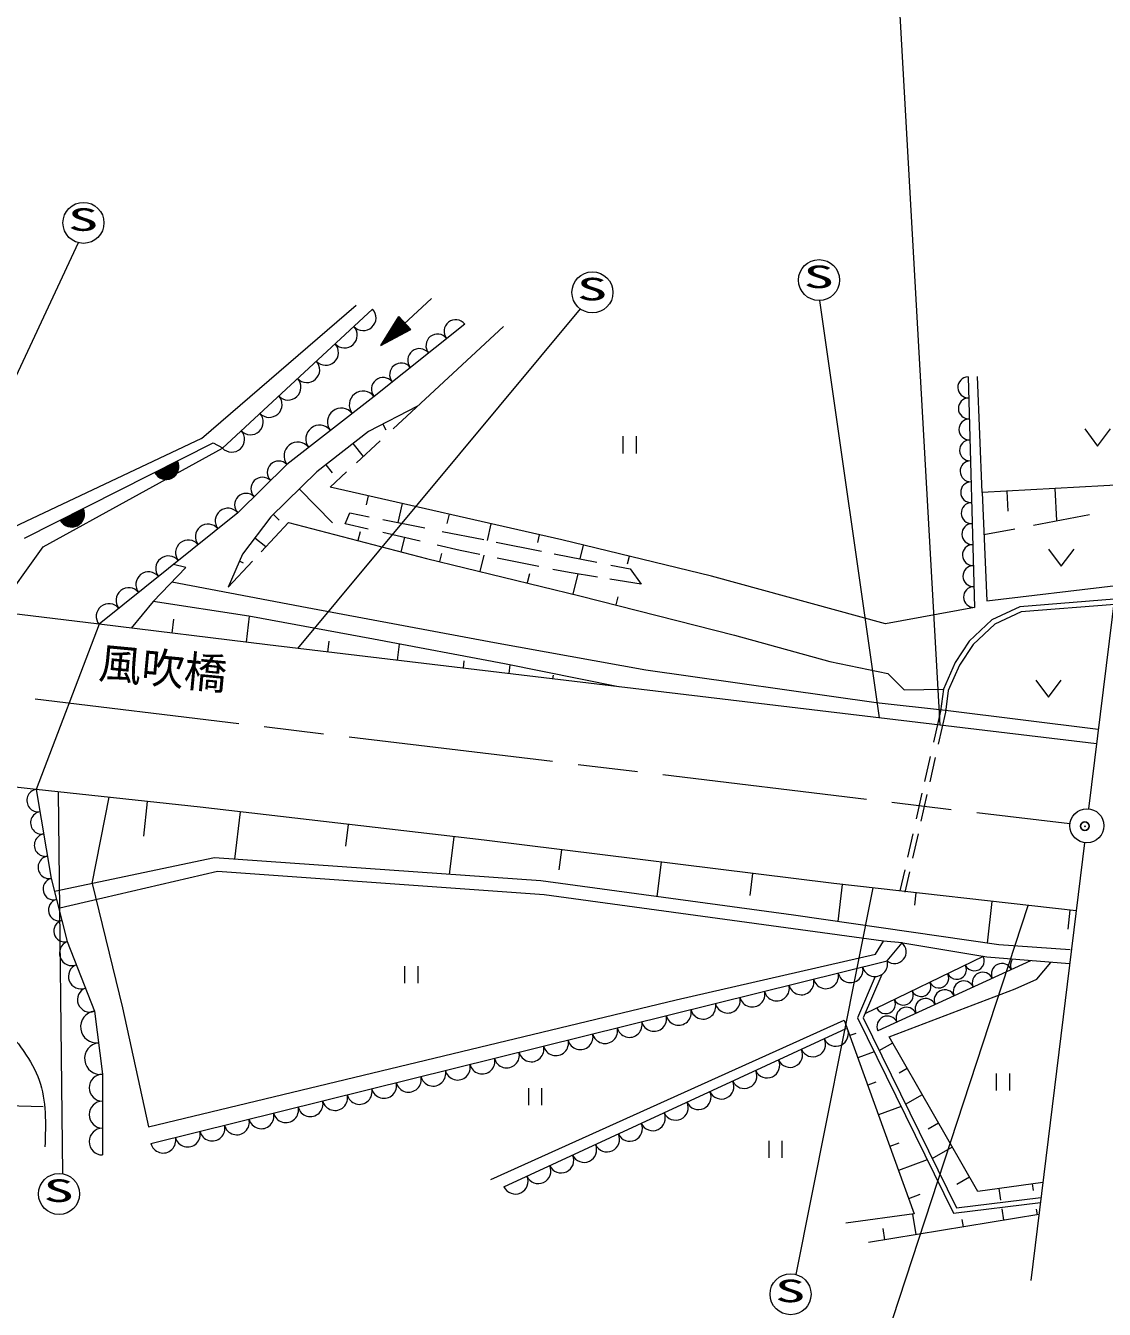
# Model space of a CAD drawing. Units: millimetres, scale not verified. Extents: x 40000 to 680000, y 20000 to 380000.
# Drawn here: x 506236 to 569370, y 242924 to 318066 of the extents above; entities that cross this region are included whole.
import ezdxf
from ezdxf.enums import TextEntityAlignment as Align

# ---------------------------------------------------------------- set-up
doc = ezdxf.new("R2010")
doc.units = ezdxf.units.MM
doc.header["$LTSCALE"] = 1000
doc.header["$PDMODE"] = 32
doc.header["$PDSIZE"] = 500
doc.linetypes.add('CHAIN', pattern=[18.5, 12, -1.5, 3.5, -1.5])
for name, color, linetype, lineweight in [('M-BGD', 7, 'Continuous', 13), ('M-BMK', 2, 'CHAIN', 13), ('M-BMK-SRVR', 3, 'Continuous', 13), ('M-STR-STR1', 1, 'Continuous', 13), ('M-STR-STR3', 7, 'Continuous', 13), ('M-STR-STRC', 7, 'Continuous', 13)]:
    doc.layers.add(name, color=color, linetype=linetype, lineweight=lineweight)
doc.layers.add('M-OTRS', color=6, linetype='Continuous')
doc.styles.add('ＭＳ ゴシック', font='')
doc.styles.get('ＭＳ ゴシック').set_extended_font_data('MS Gothic')

msp = doc.modelspace()

# ---------------------------------------------------------------- linework, layer by layer
at = {"layer": 'M-BGD'}
for p, q in [((529985, 302099), (527022, 299337)), ((516526, 293909), (525587, 301714)), ((517747, 293343), (526544, 301475)), ((531937, 300601), (526624, 296364)), ((527022, 299337), (528083, 301033)), ((528348, 300042), (527818, 300610)), ((528394, 300066), (527846, 300654)), ((528439, 300090), (527873, 300698)), ((528485, 300114), (527900, 300742)), ((528531, 300139), (527928, 300786)), ((528576, 300163), (527955, 300829)), ((528622, 300187), (527983, 300873)), ((528668, 300212), (528010, 300917)), ((528714, 300236), (528038, 300961)), ((528759, 300260), (528065, 301005)), ((528788, 300276), (528083, 301033)), ((527022, 299337), (528788, 300276)), ((527525, 299604), (527324, 299820)), ((527571, 299629), (527352, 299864)), ((527617, 299653), (527379, 299908)), ((527662, 299677), (527406, 299952)), ((527708, 299702), (527434, 299996)), ((527754, 299726), (527461, 300039)), ((527799, 299750), (527489, 300083)), ((527845, 299774), (527516, 300127)), ((527891, 299799), (527544, 300171)), ((527937, 299823), (527571, 300215)), ((527982, 299847), (527599, 300259)), ((528028, 299872), (527626, 300303)), ((528074, 299896), (527653, 300347)), ((528119, 299920), (527681, 300391)), ((528165, 299944), (527708, 300434)), ((528211, 299969), (527736, 300478)), ((527736, 294460), (534209, 300465)), ((528256, 299993), (527763, 300522)), ((528302, 300017), (527791, 300566)), ((527068, 299361), (527050, 299381)), ((527114, 299386), (527077, 299425)), ((527159, 299410), (527105, 299469)), ((527205, 299434), (527132, 299513)), ((527251, 299459), (527160, 299557)), ((527297, 299483), (527187, 299600)), ((527342, 299507), (527214, 299644)), ((527388, 299531), (527242, 299688)), ((527434, 299556), (527269, 299732)), ((527479, 299580), (527297, 299776)), ((561391, 297503), (561762, 284008)), ((562222, 290740), (561944, 297533)), ((526624, 296364), (521526, 292377)), ((529175, 295795), (526299, 294315)), ((527330, 294390), (527144, 294750)), ((516526, 293909), (505170, 288542)), ((526299, 294315), (523285, 291941)), ((541216, 293027), (541216, 294027)), ((541966, 294028), (541966, 293028)), ((568227, 294458), (568977, 293458)), ((568977, 293458), (569727, 294458)), ((506167, 288073), (517216, 293641)), ((507265, 287562), (517747, 293343)), ((517216, 293641), (517760, 293355)), ((526000, 292850), (525402, 293608)), ((525594, 292473), (526981, 293760)), ((521526, 292377), (518654, 289541)), ((524190, 291887), (523817, 292360)), ((523285, 291941), (520592, 289311)), ((524067, 291057), (525020, 291942)), ((524190, 288967), (522262, 290942)), ((537623, 287970), (524067, 291057)), ((570774, 291198), (562222, 290740)), ((563742, 289644), (563679, 290818)), ((566592, 289091), (566491, 290969)), ((526177, 290023), (526297, 290549)), ((528041, 288982), (528294, 290095)), ((562222, 290740), (562489, 284398)), ((518654, 289541), (510528, 283022)), ((520592, 289311), (518925, 287131)), ((521075, 289114), (520740, 289456)), ((524928, 288898), (525207, 289549)), ((525207, 289549), (526345, 289322)), ((530912, 288919), (531038, 289470)), ((565226, 288829), (568497, 289457)), ((520016, 287271), (521618, 288991)), ((521618, 288991), (529699, 286876)), ((526275, 288588), (524928, 288898)), ((527131, 289164), (529607, 288668)), ((533262, 287937), (533484, 288913)), ((562326, 288272), (564122, 288617)), ((520291, 287566), (519639, 288064)), ((525809, 288428), (525679, 287928)), ((529333, 287884), (527136, 288390)), ((528407, 288097), (528191, 287271)), ((530622, 288465), (533047, 287980)), ((533775, 287834), (536418, 287305)), ((536211, 287816), (536314, 288268)), ((546384, 285850), (537623, 287970)), ((504560, 283795), (507265, 287562)), ((518925, 287131), (518092, 285207)), ((531658, 287348), (530329, 287654)), ((530569, 287177), (530451, 286693)), ((532809, 287114), (531658, 287348)), ((533056, 287064), (532826, 286117)), ((537170, 287154), (539673, 286653)), ((538685, 286851), (538882, 287665)), ((566097, 287424), (566847, 286425)), ((566847, 286425), (567597, 287425)), ((513693, 284350), (515601, 286344)), ((515601, 286344), (514891, 286521)), ((518092, 285207), (519505, 286724)), ((518990, 286611), (518746, 286717)), ((529699, 286876), (538678, 284697)), ((536274, 286408), (533841, 286904)), ((540484, 286491), (541612, 286265)), ((541462, 286566), (541570, 287015)), ((535721, 285976), (535592, 285446)), ((538046, 286047), (537098, 286240)), ((539697, 285780), (538046, 286047)), ((538546, 285966), (538262, 284798)), ((542263, 285365), (540419, 285664)), ((541612, 286265), (542263, 285365)), ((556567, 283054), (546384, 285850)), ((522709, 283989), (514785, 285491)), ((562489, 284398), (570050, 285291)), ((513693, 284350), (512407, 282793)), ((519291, 283503), (513693, 284350)), ((538678, 284697), (547721, 282389)), ((540898, 284628), (540778, 284161)), ((564427, 284054), (562790, 283278)), ((569952, 284489), (564427, 284054)), ((569976, 284190), (564506, 283759)), ((514897, 283321), (514797, 282502)), ((519318, 283498), (519133, 281974)), ((526585, 282147), (519291, 283503)), ((533676, 281938), (522709, 283989)), ((561762, 284008), (556567, 283054)), ((564506, 283759), (562961, 283027)), ((520384, 281822), (510528, 283022)), ((562790, 283278), (561455, 282029)), ((562961, 283027), (561686, 281834)), ((568916, 276027), (520384, 281822)), ((523978, 282033), (523903, 281402)), ((534270, 280710), (526585, 282147)), ((528092, 281865), (527978, 280915)), ((542527, 280336), (533676, 281938)), ((547721, 282389), (553301, 280851)), ((561455, 282029), (560637, 280779)), ((561686, 281834), (560901, 280635)), ((531888, 280892), (531835, 280454)), ((540929, 279371), (534270, 280710)), ((534581, 280647), (534520, 280134)), ((556019, 278429), (542527, 280336)), ((553301, 280851), (556700, 280146)), ((560637, 280779), (559948, 279228)), ((560901, 280635), (560239, 279146)), ((537102, 280043), (537077, 279829)), ((556700, 280146), (557662, 279184)), ((565352, 279752), (566102, 278752)), ((566102, 278752), (566852, 279752)), ((557662, 279184), (559948, 279228)), ((559948, 279228), (559776, 277936)), ((560239, 279146), (560071, 277883)), ((560083, 277971), (556019, 278429)), ((559776, 277936), (559370, 276132)), ((560071, 277883), (559649, 276006)), ((569017, 276859), (560083, 277971)), ((559179, 275286), (558850, 273826)), ((559474, 275231), (559151, 273796)), ((516457, 272313), (506857, 273361)), ((506857, 273361), (507728, 268142)), ((510122, 267854), (511124, 272895)), ((558695, 273137), (558358, 271640)), ((558986, 273064), (558636, 271509)), ((513153, 270623), (513374, 272649)), ((533066, 270382), (516457, 272313)), ((518483, 269276), (518805, 272040)), ((524980, 270045), (525127, 271305)), ((531050, 268386), (531306, 270586)), ((558159, 270756), (557853, 269396)), ((558468, 270763), (558148, 269341)), ((553547, 267851), (533066, 270382)), ((537469, 268641), (537615, 269820)), ((517286, 269361), (507920, 267391)), ((536383, 268008), (517286, 269361)), ((543202, 267081), (543452, 269099)), ((517458, 268552), (508232, 266408)), ((536590, 267184), (517458, 268552)), ((548635, 267154), (548794, 268439)), ((557684, 268647), (557407, 267413)), ((557968, 268542), (557699, 267348)), ((507728, 268142), (508673, 264450)), ((510122, 267854), (511900, 260574)), ((551182, 265995), (536383, 268008)), ((567717, 266244), (553547, 267851)), ((553797, 265617), (554045, 267795)), ((556445, 264479), (536590, 267184)), ((558271, 266577), (558353, 267306)), ((562532, 264353), (562809, 266801)), ((567245, 265172), (567371, 266283)), ((563199, 264256), (551182, 265995)), ((508673, 264450), (510262, 260372)), ((555976, 263721), (556445, 264479)), ((557528, 264371), (556445, 264479)), ((556662, 263324), (557528, 264371)), ((562484, 263536), (557574, 264360)), ((567370, 263977), (563199, 264256)), ((513562, 252632), (556662, 263324)), ((528433, 262016), (528433, 263016)), ((529183, 263016), (529183, 262016)), ((544316, 261048), (555976, 263721)), ((562284, 263570), (555344, 260217)), ((565046, 263327), (556118, 259223)), ((567337, 263140), (562484, 263536)), ((565421, 262243), (566240, 263229)), ((555964, 262406), (554916, 259982)), ((556341, 262522), (555246, 259990)), ((556785, 258872), (564157, 261682)), ((564157, 261682), (565421, 262243)), ((513417, 253607), (544316, 261048)), ((510262, 260372), (510734, 256681)), ((511900, 260574), (513417, 253607)), ((533471, 250522), (554148, 259855)), ((534230, 250098), (554262, 259365)), ((554148, 259855), (558237, 248506)), ((554916, 259982), (560546, 248546)), ((555246, 259990), (560720, 248870)), ((554826, 259075), (554475, 258949)), ((556191, 258070), (556984, 258525)), ((561973, 249819), (556785, 258872)), ((555896, 257990), (554944, 257647)), ((557355, 256772), (557832, 257045)), ((510734, 256681), (510735, 251958)), ((563067, 255734), (563066, 256734)), ((563816, 256735), (563817, 255735)), ((535681, 254878), (535680, 255878)), ((536430, 255878), (536431, 254878)), ((556004, 256218), (555521, 256044)), ((557735, 254936), (558718, 255499)), ((507256, 254770), (505131, 254830)), ((557474, 254787), (556147, 254308)), ((559053, 253499), (559664, 253849)), ((549747, 251790), (549747, 252790)), ((550497, 252790), (550497, 251790)), ((557338, 252650), (556813, 252460)), ((559301, 251753), (560478, 252427)), ((559010, 251666), (557318, 251057)), ((560733, 250243), (561484, 250672)), ((565769, 250343), (561973, 249819)), ((565220, 249879), (565167, 250260)), ((558568, 249636), (557915, 249401)), ((560720, 248870), (565663, 249479)), ((563314, 249308), (563220, 249991)), ((560546, 248546), (565626, 249172)), ((563367, 248805), (563476, 248135)), ((565376, 248788), (565430, 248455)), ((558237, 248506), (554246, 247977)), ((565540, 248473), (555576, 246844)), ((558150, 248495), (558346, 247297)), ((561028, 248181), (561099, 247747)), ((556404, 247661), (556512, 246997))]:
    msp.add_line(p, q, dxfattribs=at)
for centre, radius, start, end in [((525994, 300967), 749, 222.75034, 42.75034), ((531405, 300177), 680, 38.57389, 218.57389), ((524895, 299950), 749, 222.75034, 42.75034), ((530343, 299330), 680, 38.57389, 218.57389), ((523795, 298934), 749, 222.75034, 42.75034), ((529280, 298482), 680, 38.57389, 218.57389), ((522695, 297917), 749, 222.75034, 42.75034), ((528218, 297635), 680, 38.57389, 218.57389), ((521596, 296901), 749, 222.75034, 42.75034), ((527155, 296787), 680, 38.57389, 218.57389), ((561408, 296889), 614, 91.57441, 271.57441), ((520496, 295884), 749, 222.75034, 42.75034), ((525986, 295865), 809, 38.02302, 218.02302), ((561442, 295662), 614, 91.57441, 271.57441), ((519396, 294868), 749, 222.75034, 42.75034), ((524712, 294869), 809, 38.02302, 218.02302), ((523438, 293872), 809, 38.02302, 218.02302), ((561475, 294436), 614, 91.57441, 271.57441), ((518297, 293851), 749, 222.75034, 42.75034), ((561509, 293209), 614, 91.57441, 271.57441), ((522163, 292876), 809, 38.02302, 218.02302), ((514454, 292249), 750, 206.74284, 26.74284), ((514454, 292249), 700, 206.74284, 26.74284), ((514454, 292249), 650, 206.74284, 26.74284), ((514454, 292249), 600, 206.74284, 26.74284), ((514454, 292249), 550, 206.74284, 26.74284), ((514454, 292249), 500, 206.74284, 26.74284), ((514454, 292249), 450, 206.74284, 26.74284), ((514454, 292249), 400, 206.74284, 26.74284), ((514454, 292249), 350, 206.74284, 26.74284), ((514454, 292249), 300, 206.74284, 26.74284), ((514454, 292249), 250, 206.74284, 26.74284), ((514454, 292249), 200, 206.74284, 26.74284), ((514454, 292249), 150, 206.74284, 26.74284), ((521047, 291905), 673, 44.64829, 224.64829), ((561543, 291982), 614, 91.57441, 271.57441), ((514454, 292249), 100, 206.74284, 26.74284), ((514454, 292249), 50, 206.74284, 26.74284), ((520090, 290959), 673, 44.64829, 224.64829), ((561576, 290755), 614, 91.57441, 271.57441), ((519133, 290013), 673, 44.64829, 224.64829), ((561610, 289529), 614, 91.57441, 271.57441), ((508929, 289465), 750, 206.74284, 26.74284), ((508929, 289465), 700, 206.74284, 26.74284), ((508929, 289465), 650, 206.74284, 26.74284), ((508929, 289465), 600, 206.74284, 26.74284), ((508929, 289465), 550, 206.74284, 26.74284), ((508929, 289465), 500, 206.74284, 26.74284), ((508929, 289465), 450, 206.74284, 26.74284), ((508929, 289465), 400, 206.74284, 26.74284), ((508929, 289465), 350, 206.74284, 26.74284), ((508929, 289465), 300, 206.74284, 26.74284), ((508929, 289465), 250, 206.74284, 26.74284), ((508929, 289465), 200, 206.74284, 26.74284), ((508929, 289465), 150, 206.74284, 26.74284), ((508929, 289465), 100, 206.74284, 26.74284), ((508929, 289465), 50, 206.74284, 26.74284), ((518074, 289075), 744, 38.73763, 218.73763), ((516913, 288144), 744, 38.73763, 218.73763), ((561644, 288302), 614, 91.57441, 271.57441), ((515752, 287212), 744, 38.73763, 218.73763), ((561678, 287075), 614, 91.57441, 271.57441), ((514591, 286281), 744, 38.73763, 218.73763), ((561711, 285848), 614, 91.57441, 271.57441), ((513430, 285350), 744, 38.73763, 218.73763), ((512269, 284419), 744, 38.73763, 218.73763), ((561745, 284622), 614, 91.57441, 271.57441), ((511109, 283487), 744, 38.73763, 218.73763), ((506966, 272708), 661, 99.46595, 279.46595), ((507184, 271404), 661, 99.46595, 279.46595), ((507401, 270099), 661, 99.46595, 279.46595), ((507619, 268795), 661, 99.46595, 279.46595), ((507885, 267527), 635, 104.35796, 284.35796), ((508200, 266296), 635, 104.35796, 284.35796), ((508515, 265066), 635, 104.35796, 284.35796), ((508937, 263771), 729, 111.28824, 291.28824), ((557095, 263847), 679, 230.39794, 50.39794), ((509467, 262411), 729, 111.28824, 291.28824), ((555943, 263146), 740, 193.93191, 13.93191), ((560725, 262817), 577, 205.78866, 25.78866), ((561764, 263319), 577, 205.78866, 25.78866), ((563372, 262557), 614, 24.68875, 204.68875), ((564488, 263070), 614, 145.97051, 204.68875), ((551633, 262077), 740, 193.93191, 13.93191), ((553070, 262433), 740, 193.93191, 13.93191), ((554507, 262789), 740, 193.93191, 13.93191), ((559685, 262314), 577, 205.78866, 25.78866), ((562256, 262044), 614, 24.68875, 204.68875), ((509997, 261052), 729, 111.28824, 291.28824), ((548760, 261364), 740, 193.93191, 13.93191), ((550197, 261720), 740, 193.93191, 13.93191), ((557607, 261310), 577, 205.78866, 25.78866), ((558646, 261812), 577, 205.78866, 25.78866), ((560024, 261018), 614, 24.68875, 204.68875), ((561140, 261531), 614, 24.68875, 204.68875), ((545887, 260651), 740, 193.93191, 13.93191), ((547323, 261007), 740, 193.93191, 13.93191), ((556567, 260808), 577, 205.78866, 25.78866), ((558908, 260505), 614, 24.68875, 204.68875), ((510380, 259449), 930, 97.29758, 277.29758), ((543013, 259938), 740, 193.93191, 13.93191), ((544450, 260295), 740, 193.93191, 13.93191), ((556676, 259479), 614, 24.68875, 204.68875), ((557792, 259992), 614, 24.68875, 204.68875), ((540140, 259226), 740, 193.93191, 13.93191), ((541577, 259582), 740, 193.93191, 13.93191), ((553653, 259062), 738, 204.77543, 24.77543), ((510616, 257604), 930, 97.29758, 277.29758), ((537267, 258513), 740, 193.93191, 13.93191), ((538703, 258869), 740, 193.93191, 13.93191), ((552313, 258444), 738, 204.77543, 24.77543), ((534393, 257800), 740, 193.93191, 13.93191), ((535830, 258156), 740, 193.93191, 13.93191), ((550974, 257826), 738, 204.77543, 24.77543), ((531520, 257087), 740, 193.93191, 13.93191), ((532957, 257444), 740, 193.93191, 13.93191), ((549634, 257208), 738, 204.77543, 24.77543), ((510734, 255894), 787, 90.00863, 270.00863), ((528647, 256374), 740, 193.93191, 13.93191), ((530083, 256731), 740, 193.93191, 13.93191), ((546955, 255971), 738, 204.77543, 24.77543), ((548295, 256589), 738, 204.77543, 24.77543), ((525773, 255662), 740, 193.93191, 13.93191), ((527210, 256018), 740, 193.93191, 13.93191), ((545616, 255353), 738, 204.77543, 24.77543), ((510735, 254319), 787, 90.00863, 270.00863), ((521463, 254593), 740, 193.93191, 13.93191), ((522900, 254949), 740, 193.93191, 13.93191), ((524337, 255305), 740, 193.93191, 13.93191), ((544276, 254735), 738, 204.77543, 24.77543), ((518590, 253880), 740, 193.93191, 13.93191), ((520027, 254236), 740, 193.93191, 13.93191), ((542937, 254117), 738, 204.77543, 24.77543), ((510735, 252745), 787, 90.00863, 270.00863), ((515717, 253167), 740, 193.93191, 13.93191), ((517153, 253523), 740, 193.93191, 13.93191), ((541597, 253498), 738, 204.77543, 24.77543), ((514280, 252811), 740, 193.93191, 13.93191), ((538918, 252262), 738, 204.77543, 24.77543), ((540258, 252880), 738, 204.77543, 24.77543), ((537579, 251644), 738, 204.77543, 24.77543), ((536239, 251025), 738, 204.77543, 24.77543), ((534900, 250407), 738, 204.77543, 24.77543)]:
    msp.add_arc(centre, radius, start, end, dxfattribs=at)
msp.add_open_spline([(502201, 263663), (502063, 262917), (501925, 262172), (502041, 261395), (502120, 260867), (502317, 260324), (502673, 259983), (503361, 259325), (504642, 259415), (505424, 258831), (505708, 258619), (505926, 258318), (506131, 258013), (506491, 257477), (506814, 256925), (507023, 256340), (507457, 255132), (507408, 253784), (507359, 252437)], degree=3, knots=[0, 0, 0, 0, 1, 1, 1, 2, 2, 2, 3, 3, 3, 4, 4, 4, 5, 5, 5, 6, 6, 6, 6], dxfattribs=at)
at = {"layer": 'M-BMK'}
msp.add_line((470064, 283080), (567357, 271355), dxfattribs=at)
at = {"layer": 'M-BMK-SRVR'}
for p, q in [((572332, 303917), (568450, 272226)), ((568206, 270234), (565067, 244612))]:
    msp.add_line(p, q, dxfattribs=at)
msp.add_circle((568350, 271231), 1000, dxfattribs=at)
at = {"layer": 'M-OTRS'}
msp.add_point((568231, 271206), dxfattribs=at)
at = {"layer": 'M-STR-STR1'}
for p, q in [((510528, 283022), (504565, 283748)), ((510528, 283022), (506857, 273361)), ((506857, 273361), (500843, 274017))]:
    msp.add_line(p, q, dxfattribs=at)
at = {"layer": 'M-STR-STR3'}
msp.add_line((559754, 277121), (557306, 320862), dxfattribs=at)
at = {"layer": 'M-STR-STRC'}
for p, q in [((509317, 305362), (499730, 284871)), ((538686, 301497), (522151, 281611)), ((552693, 301972), (556192, 277546)), ((508406, 250857), (508156, 273219)), ((551324, 244964), (555835, 267592)), ((555232, 237040), (564908, 266562))]:
    msp.add_line(p, q, dxfattribs=at)
for centre in [(509619, 306523), (552674, 303172), (539410, 302454), (508189, 249677), (551004, 243807)]:
    msp.add_circle(centre, 1200, dxfattribs=at)

# ---------------------------------------------------------------- texts
at = {"layer": 'M-STR-STR1', "style": 'ＭＳ ゴシック'}
msp.add_text('風吹橋', height=1833, rotation=354.605, dxfattribs=at).set_placement((510403, 279331), align=Align.BOTTOM_LEFT)
at = {"layer": 'M-STR-STRC', "style": 'ＭＳ ゴシック', "width": 2}
for p in [(508701, 305660), (551755, 302309), (538492, 301591), (507270, 248814), (550085, 242944)]:
    msp.add_text('S', height=1320, rotation=0.009, dxfattribs=at).set_placement(p, align=Align.BOTTOM_LEFT)

doc.saveas('drawing.dxf')
